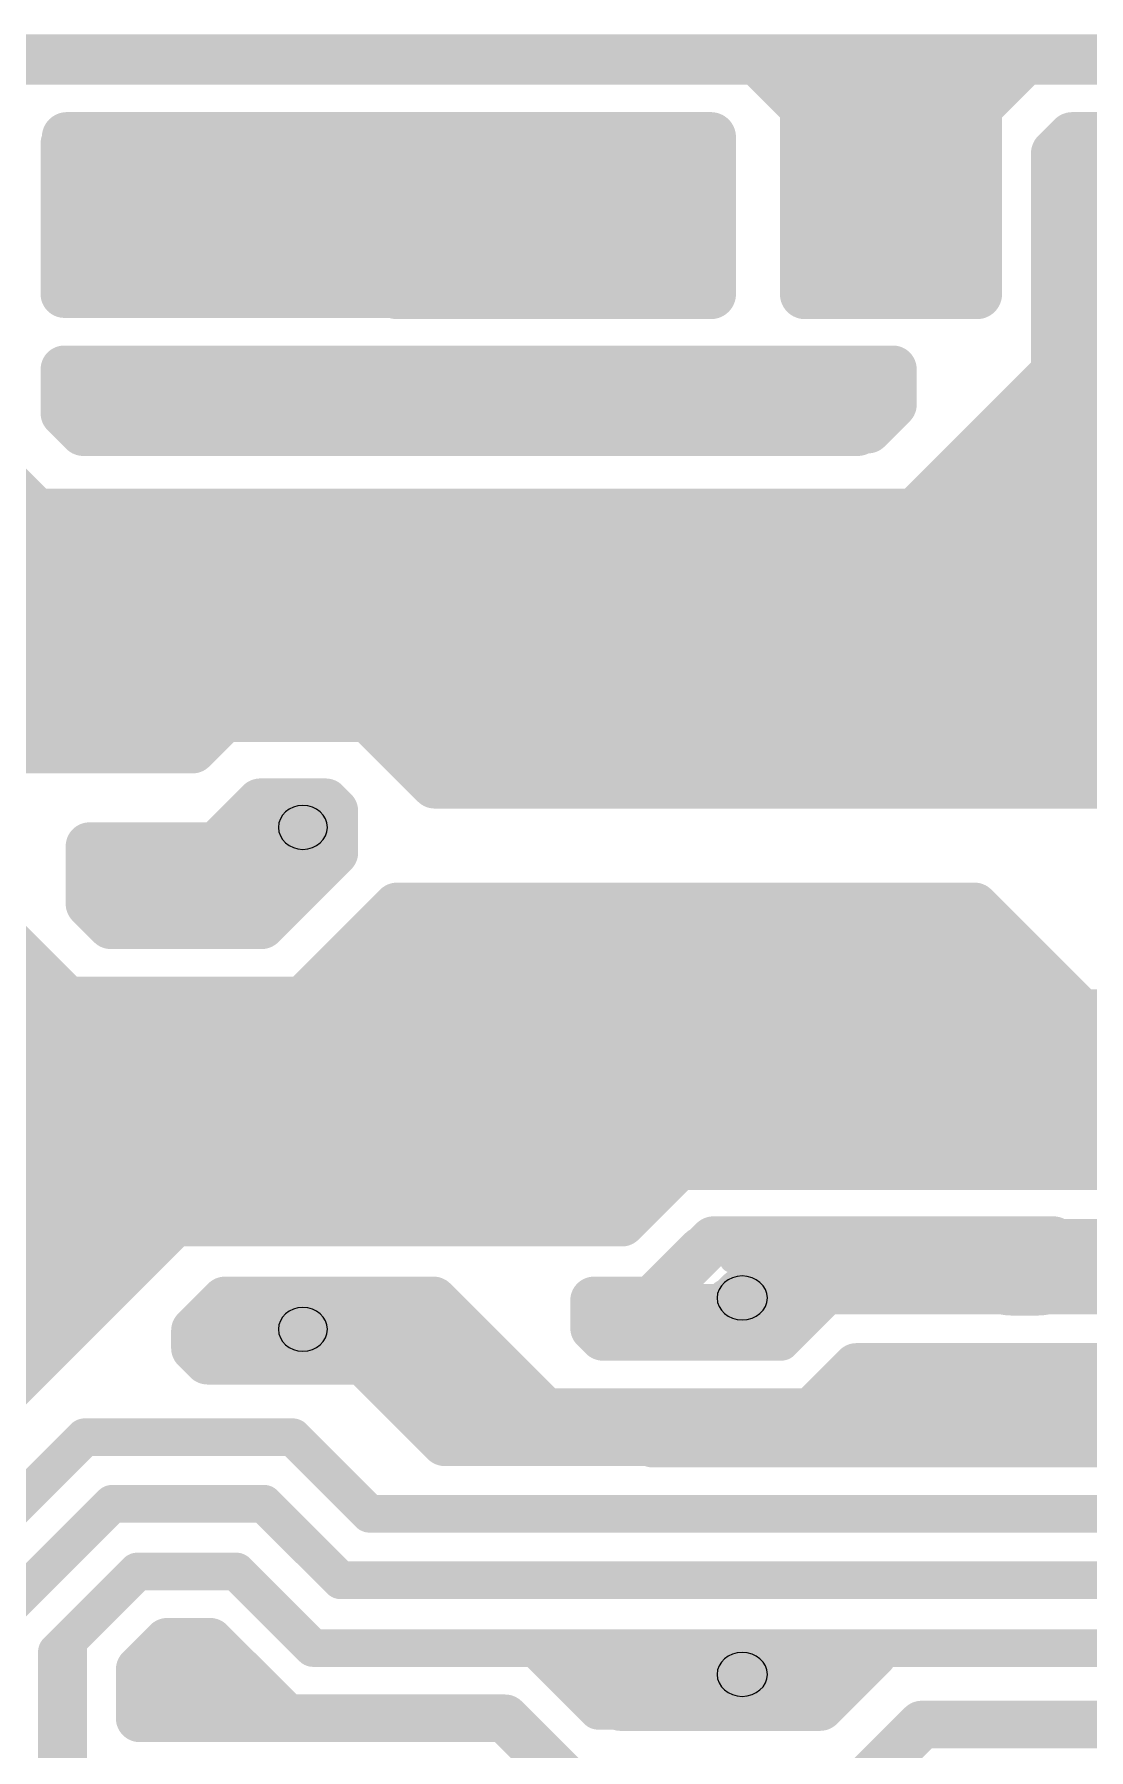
# Model space of a CAD drawing. Extents: x 13 to 23.9, y 0.2 to 11.6.
# Drawn here: x 16.111 to 16.951, y 10.165 to 11.532 of the extents above; entities that cross this region are included whole.
import ezdxf

# ---------------------------------------------------------------- set-up
doc = ezdxf.new("R2010")
doc.units = 0
doc.header["$MEASUREMENT"] = 0
doc.layers.add('BOTTOM', color=250, linetype='Continuous')
doc.layers.get('0').off()

# ---------------------------------------------------------------- blocks, each defined once
blk = doc.blocks.new('UNIT_DISC')
at = {"linetype": 'Continuous', "const_width": 0.5}
blk.add_lwpolyline([(0.25, 0, 1), (-0.25, 0, 1)], format="xyb", close=True, dxfattribs=at)
blk = doc.blocks.new('SHAPE_OV_1600_1300_0_0_0_0')
at = {"linetype": 'Continuous', "const_width": 0.13}
blk.add_lwpolyline([(-0.015, 0), (0.015, 0)], dxfattribs=at)
at = {"xscale": 0.13, "yscale": 0.13, "zscale": 0.13}
for p in [(-0.015, 0), (0.015, 0)]:
    blk.add_blockref('UNIT_DISC', p, dxfattribs=at)
blk = doc.blocks.new('P_OX160Y130D18A')
at = {"layer": 'BOTTOM'}
blk.add_blockref('SHAPE_OV_1600_1300_0_0_0_0', (0, 0), dxfattribs=at)
blk = doc.blocks.new('Q8')
for p in [(15.801, 11.399), (16, 11.4), (16.201, 11.399)]:
    blk.add_blockref('P_OX160Y130D18A', p)
blk = doc.blocks.new('SHAPE_EL_780_780_0_0_0_0')
at = {"xscale": 0.078, "yscale": 0.078, "zscale": 0.078}
blk.add_blockref('UNIT_DISC', (0, 0), dxfattribs=at)
blk = doc.blocks.new('P_EX78Y78D16A')
at = {"layer": 'BOTTOM'}
blk.add_blockref('SHAPE_EL_780_780_0_0_0_0', (0, 0), dxfattribs=at)
blk = doc.blocks.new('R26')
for p in [(15.73, 10.224), (16.23, 10.224)]:
    blk.add_blockref('P_EX78Y78D16A', p)
blk = doc.blocks.new('J14')
for p in [(15.8, 11.237), (16.2, 11.237)]:
    blk.add_blockref('P_EX78Y78D16A', p)
blk = doc.blocks.new('C16')
for p in [(16.062, 10.85), (16.187, 10.85)]:
    blk.add_blockref('P_EX78Y78D16A', p)
blk = doc.blocks.new('Q16')
for p in [(16.801, 11.399), (17, 11.4), (17.201, 11.399)]:
    blk.add_blockref('P_OX160Y130D18A', p)
blk = doc.blocks.new('SHAPE_EL_800_700_0_0_0_0')
at = {"xscale": 0.08, "yscale": 0.07, "zscale": 0.07}
blk.add_blockref('UNIT_DISC', (0, 0), dxfattribs=at)
blk = doc.blocks.new('P_EX80Y70D16A')
at = {"layer": 'BOTTOM'}
blk.add_blockref('SHAPE_EL_800_700_0_0_0_0', (0, 0), dxfattribs=at)
blk = doc.blocks.new('D6')
for p in [(16.675, 10.525), (16.675, 10.225)]:
    blk.add_blockref('P_EX80Y70D16A', p)
blk = doc.blocks.new('SHAPE_EL_780_700_0_0_0_0')
at = {"xscale": 0.078, "yscale": 0.07, "zscale": 0.07}
blk.add_blockref('UNIT_DISC', (0, 0), dxfattribs=at)
blk = doc.blocks.new('P_EX78Y70D16A')
at = {"layer": 'BOTTOM'}
blk.add_blockref('SHAPE_EL_780_700_0_0_0_0', (0, 0), dxfattribs=at)
blk = doc.blocks.new('R33')
for p in [(16.325, 10.9), (16.325, 10.5)]:
    blk.add_blockref('P_EX78Y70D16A', p)
blk = doc.blocks.new('SHAPE_OV_1000_780_0_0_0_0')
at = {"linetype": 'Continuous', "const_width": 0.078}
blk.add_lwpolyline([(-0.011, 0), (0.011, 0)], dxfattribs=at)
at = {"xscale": 0.078, "yscale": 0.078, "zscale": 0.078}
for p in [(-0.011, 0), (0.011, 0)]:
    blk.add_blockref('UNIT_DISC', p, dxfattribs=at)
blk = doc.blocks.new('P_OX100Y78D17A')
at = {"layer": 'BOTTOM'}
blk.add_blockref('SHAPE_OV_1000_780_0_0_0_0', (0, 0), dxfattribs=at)
blk = doc.blocks.new('Q15')
for p in [(16.9, 10.65), (16.9, 10.55), (16.9, 10.45)]:
    blk.add_blockref('P_OX100Y78D17A', p)
blk = doc.blocks.new('SHAPE_EL_1100_1100_0_0_0_0')
at = {"xscale": 0.11, "yscale": 0.11, "zscale": 0.11}
blk.add_blockref('UNIT_DISC', (0, 0), dxfattribs=at)
blk = doc.blocks.new('P_EX110Y110D17A')
at = {"layer": 'BOTTOM'}
blk.add_blockref('SHAPE_EL_1100_1100_0_0_0_0', (0, 0), dxfattribs=at)
blk = doc.blocks.new('R34')
for p in [(16.6, 11.4), (16.6, 10.7)]:
    blk.add_blockref('P_EX110Y110D17A', p)
blk = doc.blocks.new('R32')
for p in [(16.487, 10.737), (16.487, 10.037)]:
    blk.add_blockref('P_EX110Y110D17A', p)
blk = doc.blocks.new('R37')
for p in [(16.762, 11.237), (17.162, 11.237)]:
    blk.add_blockref('P_EX78Y78D16A', p)
blk = doc.blocks.new('POLY_S17_L2_26430')
at = {"layer": 'BOTTOM'}
for points in [[(15.237, 10.961), (15.439, 10.884), (15.227, 10.756)], [(15.358, 10.958), (15.439, 10.884), (15.237, 10.961)], [(15.227, 10.756), (15.439, 10.884), (15.304, 10.627)], [(15.304, 10.627), (15.439, 10.884), (15.413, 10.627)], [(15.413, 10.627), (15.439, 10.884), (15.509, 10.714)], [(16.054, 10.89), (16.089, 10.813), (15.439, 10.884)], [(15.509, 10.714), (15.439, 10.884), (15.701, 10.727)], [(15.701, 10.727), (15.439, 10.884), (15.878, 10.727)], [(15.439, 10.884), (16.089, 10.813), (15.878, 10.727)], [(16.089, 10.881), (16.089, 10.813), (16.054, 10.89)], [(15.878, 10.727), (16.089, 10.813), (15.919, 10.698)], [(16.256, 10.605), (15.919, 10.698), (16.089, 10.813)], [(16.147, 10.756), (16.256, 10.605), (16.089, 10.813)], [(16.249, 10.756), (16.256, 10.605), (16.147, 10.756)], [(15.923, 10.294), (15.919, 10.698), (16.256, 10.605)]]:
    blk.add_solid(points, dxfattribs=at)
blk = doc.blocks.new('POLY_S10_L2_26428')
at = {"layer": 'BOTTOM'}
for points in [[(15.975, 11.2), (16.275, 10.987), (15.925, 11.137)], [(16.087, 11.175), (16.275, 10.987), (15.975, 11.2)], [(16.4, 11.137), (16.275, 10.987), (16.112, 11.15)], [(15.925, 11.137), (16.275, 10.987), (15.762, 11.125)], [(16.4, 10.987), (16.275, 10.987), (16.4, 11.137)], [(15.762, 11.125), (16.275, 10.987), (15.975, 10.962)], [(16.225, 10.962), (15.975, 10.962), (16.275, 10.987)]]:
    blk.add_solid(points, dxfattribs=at)
blk = doc.blocks.new('POLY_S9_L2_26399')
at = {"layer": 'BOTTOM'}
for points in [[(16.425, 11.16), (17.015, 11.15), (16.375, 11.155)], [(16.375, 11.01), (16.375, 11.155), (16.415, 11.005)], [(16.415, 11.005), (16.375, 11.155), (16.465, 11.06)], [(16.465, 11.06), (16.375, 11.155), (16.59, 11.06)], [(17.015, 11.15), (16.59, 11.06), (16.375, 11.155)], [(17.02, 10.965), (16.59, 11.06), (17.015, 11.15)], [(16.71, 10.965), (16.59, 11.06), (17.02, 10.965)]]:
    blk.add_solid(points, dxfattribs=at)
blk = doc.blocks.new('POLY_S4_L2_26419')
at = {"layer": 'BOTTOM'}
blk.add_solid([(16.337, 11.037), (16.437, 10.925), (16.662, 11.05), (16.7, 10.937)], dxfattribs=at)
blk = doc.blocks.new('POLY_S13_L2_26425')
at = {"layer": 'BOTTOM'}
for points in [[(16.408, 10.829), (16.956, 10.752), (16.308, 10.759)], [(16.859, 10.839), (16.956, 10.752), (16.408, 10.829)], [(17.407, 10.807), (17.542, 10.739), (17.337, 10.752)], [(16.308, 10.759), (16.956, 10.752), (16.234, 10.759)], [(16.234, 10.759), (16.956, 10.752), (16.234, 10.589)], [(17.542, 10.739), (16.234, 10.589), (16.956, 10.752)], [(17.337, 10.752), (17.542, 10.739), (16.956, 10.752)], [(16.619, 10.621), (16.234, 10.589), (17.542, 10.739)], [(17.475, 10.653), (16.619, 10.621), (17.542, 10.739)], [(17.343, 10.63), (16.619, 10.621), (17.475, 10.653)], [(16.574, 10.589), (16.234, 10.589), (16.619, 10.621)]]:
    blk.add_solid(points, dxfattribs=at)
blk = doc.blocks.new('POLY_S4_L2_26370')
at = {"layer": 'BOTTOM'}
blk.add_solid([(17.475, 10.935), (17.48, 11.011), (16.741, 10.934), (16.675, 11.017)], dxfattribs=at)
blk = doc.blocks.new('POLY_S6_L2_26401')
at = {"layer": 'BOTTOM'}
for points in [[(16.315, 11.26), (16.13, 11.225), (16.315, 11.27)], [(16.315, 11.27), (16.13, 11.225), (16.135, 11.27)], [(16.295, 11.215), (16.13, 11.225), (16.315, 11.26)], [(16.155, 11.205), (16.13, 11.225), (16.295, 11.215)]]:
    blk.add_solid(points, dxfattribs=at)
blk = doc.blocks.new('POLY_S4_L2_26402')
at = {"layer": 'BOTTOM'}
blk.add_solid([(16.135, 11.32), (16.495, 11.325), (16.135, 11.445), (16.505, 11.45)], dxfattribs=at)
blk = doc.blocks.new('POLY_S5_L2_26435')
at = {"layer": 'BOTTOM'}
for points in [[(17.075, 11.45), (17.075, 11.162), (16.925, 11.45)], [(16.925, 11.45), (17.075, 11.162), (16.925, 11.275)], [(16.925, 11.275), (17.075, 11.162), (16.787, 11.087)]]:
    blk.add_solid(points, dxfattribs=at)
blk = doc.blocks.new('POLY_S5_L2_26436')
at = {"layer": 'BOTTOM'}
for points in [[(16.862, 11.512), (16.862, 11.325), (16.7, 11.512)], [(16.7, 11.512), (16.862, 11.325), (16.725, 11.462)], [(16.725, 11.462), (16.862, 11.325), (16.737, 11.325)]]:
    blk.add_solid(points, dxfattribs=at)
blk = doc.blocks.new('POLY_S5_L2_26437')
at = {"layer": 'BOTTOM'}
for points in [[(16.525, 11.45), (16.637, 11.325), (16.512, 11.412)], [(16.637, 11.45), (16.637, 11.325), (16.525, 11.45)], [(16.512, 11.412), (16.637, 11.325), (16.512, 11.325)]]:
    blk.add_solid(points, dxfattribs=at)

msp = doc.modelspace()

# ---------------------------------------------------------------- linework, layer by layer
at = {"layer": 'BOTTOM', "linetype": 'Continuous'}
for points, const_width in [([(15.875, 11.512), (16.85, 11.512)], 0.04), ([(16.387, 11.512), (16.7, 11.512)], 0.04), ([(16.687, 11.512), (16.725, 11.474)], 0.04), ([(16.7, 11.512), (16.737, 11.475)], 0.04), ([(16.762, 11.512), (17.825, 11.512)], 0.04), ([(16.85, 11.505), (16.865, 11.49)], 0.038), ([(16.862, 11.474), (16.9, 11.512)], 0.04), ([(16.9, 11.512), (16.962, 11.512)], 0.04), ([(16.725, 11.375), (16.725, 11.474)], 0.04), ([(16.862, 11.325), (16.862, 11.474)], 0.04), ([(16.137, 11.45), (16.412, 11.45)], 0.04), ([(16.137, 11.45), (16.65, 11.45)], 0.04), ([(16.65, 11.325), (16.65, 11.45)], 0.04), ([(16.925, 11.437), (16.938, 11.45)], 0.04), ([(16.938, 11.45), (17.025, 11.45)], 0.04), ([(16.135, 11.4), (16.135, 11.445)], 0.038), ([(16.135, 11.445), (16.465, 11.445)], 0.038), ([(16.435, 11.445), (16.495, 11.445)], 0.038), ([(16.465, 11.445), (16.495, 11.415)], 0.038), ([(16.465, 11.445), (16.5, 11.445)], 0.038), ([(16.5, 11.445), (16.505, 11.44)], 0.038), ([(16.505, 11.335), (16.505, 11.44)], 0.038), ([(16.925, 11.262), (16.925, 11.437)], 0.04), ([(16.135, 11.325), (16.135, 11.415)], 0.038), ([(16.495, 11.325), (16.495, 11.415)], 0.038), ([(16.725, 11.35), (16.725, 11.412)], 0.04), ([(16.725, 11.325), (16.725, 11.4)], 0.04), ([(16.725, 11.35), (16.75, 11.325)], 0.04), ([(16.495, 11.325), (16.505, 11.335)], 0.038), ([(16.805, 11.325), (16.815, 11.335)], 0.038), ([(16.135, 11.325), (16.14, 11.325)], 0.038), ([(16.14, 11.325), (16.495, 11.325)], 0.038), ([(16.4, 11.325), (16.65, 11.325)], 0.04), ([(16.725, 11.325), (16.825, 11.325)], 0.04), ([(16.74, 11.325), (16.82, 11.325)], 0.038), ([(16.75, 11.325), (16.862, 11.325)], 0.04), ([(16.755, 11.325), (16.825, 11.325)], 0.038), ([(16.135, 11.265), (16.795, 11.265)], 0.038), ([(16.135, 11.23), (16.135, 11.265)], 0.038), ([(16.701, 11.261), (16.723, 11.239)], 0.038), ([(16.795, 11.237), (16.795, 11.265)], 0.038), ([(16.8, 11.137), (16.925, 11.262)], 0.04), ([(16.135, 11.23), (16.135, 11.25)], 0.038), ([(16.285, 11.215), (16.325, 11.255)], 0.038), ([(16.3, 11.25), (16.75, 11.25)], 0.038), ([(16.686, 11.255), (16.724, 11.217)], 0.038), ([(16.723, 11.239), (16.749, 11.239)], 0.038), ([(16.775, 11.217), (16.795, 11.237)], 0.038), ([(16.135, 11.23), (16.15, 11.215)], 0.038), ([(16.15, 11.215), (16.285, 11.215)], 0.038), ([(16.261, 11.216), (16.767, 11.216)], 0.04), ([(16.724, 11.217), (16.774, 11.217)], 0.038), ([(16.749, 11.217), (16.775, 11.217)], 0.038), ([(16.062, 11.2), (16.15, 11.112)], 0.04), ([(16, 11.15), (17.075, 11.15)], 0.04), ([(16.456, 11.054), (16.484, 11.082)], 0.038), ([(16.484, 11.082), (16.586, 11.082)], 0.038), ([(16.586, 11.082), (16.666, 11.002)], 0.038), ([(16.43, 11.08), (16.585, 11.08)], 0.038), ([(16.585, 11.08), (16.73, 10.935)], 0.038), ([(15.8, 11.062), (16.1, 11.062)], 0.038), ([(16.213, 10.965), (16.302, 11.054)], 0.038), ([(16.302, 11.054), (16.456, 11.054)], 0.038), ([(16.42, 11.01), (16.47, 11.06)], 0.038), ([(16.47, 11.06), (16.575, 11.06)], 0.038), ([(16.575, 11.06), (16.7, 10.935)], 0.038), ([(16.224, 10.962), (16.312, 11.05)], 0.038), ([(16.23, 10.965), (16.275, 11.01)], 0.038), ([(16.275, 11.01), (16.42, 11.01)], 0.038), ([(16.363, 11.001), (16.43, 10.934)], 0.038), ([(16.666, 11.002), (17.654, 11.002)], 0.038), ([(16.237, 10.962), (16.262, 10.987)], 0.038), ([(16.262, 10.987), (16.388, 10.987)], 0.038), ([(15.737, 10.962), (16.224, 10.962)], 0.038), ([(15.836, 10.965), (16.213, 10.965)], 0.038), ([(16, 10.962), (16.237, 10.962)], 0.038), ([(16.16, 10.965), (16.23, 10.965)], 0.038), ([(16.43, 10.934), (17.095, 10.934)], 0.038), ([(16.7, 10.935), (16.8, 10.935)], 0.038), ([(16.73, 10.935), (16.89, 10.935)], 0.038), ([(16.733, 10.935), (17.388, 10.935)], 0.038), ([(16.256, 10.885), (16.291, 10.92)], 0.038), ([(16.291, 10.92), (16.331, 10.92)], 0.038), ([(16.295, 10.92), (16.343, 10.92)], 0.038), ([(16.343, 10.92), (16.35, 10.913)], 0.038), ([(16.35, 10.88), (16.35, 10.913)], 0.038), ([(16.262, 10.863), (16.301, 10.902)], 0.038), ([(16.275, 10.85), (16.325, 10.9)], 0.038), ([(16.301, 10.902), (16.321, 10.902)], 0.038), ([(16.155, 10.885), (16.256, 10.885)], 0.038), ([(16.155, 10.839), (16.155, 10.885)], 0.038), ([(16.287, 10.851), (16.312, 10.876)], 0.04), ([(16.292, 10.822), (16.35, 10.88)], 0.038), ([(16.187, 10.85), (16.275, 10.85)], 0.038), ([(16.225, 10.851), (16.287, 10.851)], 0.04), ([(16.155, 10.839), (16.172, 10.822)], 0.038), ([(16.325, 10.762), (16.4, 10.837)], 0.038), ([(16.4, 10.837), (16.85, 10.837)], 0.038), ([(16.83, 10.837), (16.86, 10.837)], 0.038), ([(16.85, 10.837), (16.912, 10.775)], 0.038), ([(16.86, 10.837), (16.945, 10.752)], 0.038), ([(16.172, 10.822), (16.292, 10.822)], 0.038), ([(16.087, 10.812), (16.137, 10.762)], 0.038), ([(16.137, 10.762), (16.312, 10.762)], 0.038), ([(16.275, 10.762), (16.325, 10.762)], 0.038), ([(16.945, 10.752), (17.349, 10.752)], 0.038), ([(16.352, 10.65), (16.425, 10.65)], 0.038), ([(16.703, 10.65), (16.883, 10.65)], 0.038), ([(16.883, 10.65), (16.903, 10.63)], 0.038), ([(16.883, 10.65), (16.903, 10.63)], 0.038), ([(16.579, 10.585), (16.624, 10.63)], 0.038), ([(16.624, 10.63), (16.625, 10.63)], 0.038), ([(16.625, 10.63), (16.921, 10.63)], 0.038), ([(16.903, 10.63), (16.964, 10.63)], 0.038), ([(16.903, 10.63), (17.187, 10.63)], 0.038), ([(15.937, 10.301), (16.237, 10.601)], 0.04), ([(16.232, 10.585), (16.579, 10.585)], 0.038), ([(16.592, 10.511), (16.652, 10.571)], 0.038), ([(16.603, 10.523), (16.643, 10.563)], 0.038), ([(16.652, 10.571), (16.923, 10.571)], 0.038), ([(16.88, 10.573), (17.061, 10.573)], 0.03), ([(16.667, 10.555), (17.016, 10.555)], 0.02), ([(16.687, 10.525), (16.712, 10.55)], 0.03), ([(16.692, 10.52), (16.708, 10.536)], 0.038), ([(16.708, 10.536), (16.75, 10.536)], 0.038), ([(16.712, 10.55), (17.012, 10.55)], 0.03), ([(16.239, 10.499), (16.263, 10.523)], 0.038), ([(16.263, 10.523), (16.36, 10.523)], 0.038), ([(16.315, 10.523), (16.429, 10.523)], 0.038), ([(16.429, 10.523), (16.518, 10.434)], 0.038), ([(16.557, 10.523), (16.603, 10.523)], 0.038), ([(16.557, 10.501), (16.557, 10.523)], 0.038), ([(16.661, 10.517), (16.674, 10.53)], 0.038), ([(16.662, 10.525), (16.687, 10.525)], 0.03), ([(16.706, 10.49), (16.743, 10.527)], 0.03), ([(16.743, 10.527), (17.058, 10.527)], 0.03), ([(16.61, 10.517), (16.661, 10.517)], 0.038), ([(16.239, 10.485), (16.239, 10.499)], 0.038), ([(16.325, 10.5), (16.412, 10.5)], 0.038), ([(16.412, 10.5), (16.487, 10.425)], 0.038), ([(16.557, 10.501), (16.564, 10.494)], 0.038), ([(16.564, 10.494), (16.682, 10.494)], 0.038), ([(16.239, 10.485), (16.249, 10.475)], 0.038), ([(16.278, 10.491), (16.28, 10.491)], 0.038), ([(16.28, 10.491), (16.283, 10.491)], 0.038), ([(16.283, 10.491), (16.387, 10.491)], 0.038), ([(16.387, 10.491), (16.464, 10.414)], 0.038), ([(16.669, 10.49), (16.706, 10.49)], 0.03), ([(16.249, 10.475), (16.373, 10.475)], 0.038), ([(16.373, 10.475), (16.438, 10.41)], 0.038), ([(16.729, 10.433), (16.766, 10.47)], 0.038), ([(16.766, 10.47), (17.081, 10.47)], 0.038), ([(16.92, 10.47), (17.105, 10.47)], 0.038), ([(16.762, 10.437), (16.812, 10.437)], 0.048), ([(16.787, 10.437), (16.8, 10.45)], 0.03), ([(16.8, 10.45), (16.887, 10.45)], 0.03), ([(16.805, 10.449), (17.013, 10.449)], 0.02), ([(16.862, 10.425), (16.887, 10.45)], 0.038), ([(16.887, 10.45), (17.05, 10.45)], 0.038), ([(16.487, 10.425), (16.862, 10.425)], 0.038), ([(16.518, 10.434), (16.727, 10.434)], 0.038), ([(16.6, 10.431), (16.787, 10.431)], 0.03), ([(16.641, 10.433), (16.729, 10.433)], 0.038), ([(16.647, 10.433), (16.673, 10.433)], 0.038), ([(16.818, 10.425), (17.011, 10.425)], 0.038), ([(16.464, 10.414), (16.467, 10.414)], 0.038), ([(16.467, 10.414), (16.573, 10.414)], 0.038), ([(16.651, 10.42), (17.048, 10.42)], 0.038), ([(16.002, 10.265), (16.151, 10.414)], 0.03), ([(16.014, 10.277), (16.151, 10.414)], 0.03), ([(16.151, 10.414), (16.317, 10.414)], 0.03), ([(16.317, 10.414), (16.378, 10.353)], 0.03), ([(16.438, 10.41), (16.64, 10.41)], 0.038), ([(16.603, 10.405), (17.164, 10.405)], 0.03), ([(16.068, 10.256), (16.173, 10.361)], 0.03), ([(16.173, 10.361), (16.242, 10.361)], 0.03), ([(16.232, 10.361), (16.294, 10.361)], 0.03), ([(16.294, 10.361), (16.355, 10.3)], 0.03), ([(16.378, 10.353), (16.437, 10.353)], 0.03), ([(16.424, 10.353), (16.546, 10.353)], 0.03), ([(16.512, 10.353), (16.705, 10.353)], 0.03), ([(16.678, 10.353), (16.78, 10.353)], 0.03), ([(16.773, 10.353), (17.185, 10.353)], 0.03), ([(16.129, 10.243), (16.193, 10.307)], 0.03), ([(16.193, 10.307), (16.25, 10.307)], 0.03), ([(16.229, 10.307), (16.272, 10.307)], 0.03), ([(16.272, 10.307), (16.333, 10.246)], 0.03), ([(16.355, 10.3), (16.635, 10.3)], 0.03), ([(16.597, 10.3), (16.749, 10.3)], 0.03), ([(16.655, 10.3), (17.218, 10.3)], 0.03), ([(16.749, 10.3), (16.757, 10.3)], 0.03), ([(16.195, 10.229), (16.217, 10.251)], 0.038), ([(16.217, 10.251), (16.251, 10.251)], 0.038), ([(16.251, 10.251), (16.311, 10.191)], 0.038), ([(16.129, 10.029), (16.129, 10.243)], 0.03), ([(16.138, 10.212), (16.138, 10.25)], 0.03), ([(16.138, 10.078), (16.138, 10.25)], 0.03), ([(16.333, 10.246), (16.522, 10.246)], 0.03), ([(16.495, 10.246), (16.727, 10.246)], 0.03), ([(16.51, 10.246), (16.56, 10.196)], 0.03), ([(16.522, 10.246), (16.572, 10.196)], 0.03), ([(16.716, 10.246), (17.252, 10.246)], 0.03), ([(16.737, 10.199), (16.779, 10.241)], 0.038), ([(16.195, 10.211), (16.195, 10.229)], 0.038), ([(16.195, 10.19), (16.195, 10.223)], 0.038), ([(16.222, 10.224), (16.278, 10.224)], 0.038), ([(16.23, 10.225), (16.277, 10.225)], 0.038), ([(16.277, 10.225), (16.312, 10.19)], 0.038), ([(16.567, 10.226), (16.731, 10.226)], 0.03), ([(16.578, 10.199), (16.655, 10.199)], 0.038), ([(16.598, 10.199), (16.737, 10.199)], 0.038), ([(16.634, 10.199), (16.635, 10.199)], 0.038), ([(16.635, 10.199), (16.635, 10.206)], 0.038), ([(16.195, 10.19), (16.332, 10.19)], 0.038), ([(16.312, 10.19), (16.486, 10.19)], 0.038), ([(16.486, 10.19), (16.63, 10.046)], 0.038), ([(16.56, 10.196), (16.682, 10.196)], 0.03), ([(16.639, 10.006), (16.818, 10.185)], 0.038), ([(16.818, 10.185), (17.029, 10.185)], 0.038)]:
    msp.add_lwpolyline(points, dxfattribs=dict(at, const_width=const_width))

# ---------------------------------------------------------------- block references
for name in ['POLY_S5_L2_26436', 'Q8', 'Q16', 'POLY_S4_L2_26402', 'POLY_S5_L2_26437', 'R34', 'POLY_S5_L2_26435', 'J14', 'POLY_S6_L2_26401', 'R37', 'POLY_S10_L2_26428', 'POLY_S9_L2_26399', 'POLY_S4_L2_26419', 'POLY_S4_L2_26370', 'POLY_S17_L2_26430', 'R33', 'C16', 'POLY_S13_L2_26425', 'R32', 'Q15', 'D6', 'R26']:
    msp.add_blockref(name, (0, 0))
at = {"layer": 'BOTTOM'}
for p, xscale, yscale, zscale in [((16.387, 11.512), 0.04, 0.04, 0.04), ((16.687, 11.512), 0.04, 0.04, 0.04), ((16.7, 11.512), 0.04, 0.04, 0.04), ((16.7, 11.512), 0.04, 0.04, 0.04), ((16.762, 11.512), 0.04, 0.04, 0.04), ((16.85, 11.512), 0.04, 0.04, 0.04), ((16.85, 11.505), 0.038, 0.038, 0.038), ((16.9, 11.512), 0.04, 0.04, 0.04), ((16.9, 11.512), 0.04, 0.04, 0.04), ((16.962, 11.512), 0.04, 0.04, 0.04), ((16.865, 11.49), 0.038, 0.038, 0.038), ((16.725, 11.474), 0.04, 0.04, 0.04), ((16.725, 11.474), 0.04, 0.04, 0.04), ((16.737, 11.475), 0.04, 0.04, 0.04), ((16.862, 11.474), 0.04, 0.04, 0.04), ((16.862, 11.474), 0.04, 0.04, 0.04), ((16.137, 11.45), 0.04, 0.04, 0.04), ((16.137, 11.45), 0.04, 0.04, 0.04), ((16.412, 11.45), 0.04, 0.04, 0.04), ((16.65, 11.45), 0.04, 0.04, 0.04), ((16.65, 11.45), 0.04, 0.04, 0.04), ((16.938, 11.45), 0.04, 0.04, 0.04), ((16.938, 11.45), 0.04, 0.04, 0.04), ((16.135, 11.445), 0.038, 0.038, 0.038), ((16.135, 11.445), 0.038, 0.038, 0.038), ((16.435, 11.445), 0.038, 0.038, 0.038), ((16.465, 11.445), 0.038, 0.038, 0.038), ((16.465, 11.445), 0.038, 0.038, 0.038), ((16.465, 11.445), 0.038, 0.038, 0.038), ((16.495, 11.445), 0.038, 0.038, 0.038), ((16.5, 11.445), 0.038, 0.038, 0.038), ((16.5, 11.445), 0.038, 0.038, 0.038), ((16.505, 11.44), 0.038, 0.038, 0.038), ((16.505, 11.44), 0.038, 0.038, 0.038), ((16.925, 11.437), 0.04, 0.04, 0.04), ((16.925, 11.437), 0.04, 0.04, 0.04), ((16.135, 11.415), 0.038, 0.038, 0.038), ((16.495, 11.415), 0.038, 0.038, 0.038), ((16.495, 11.415), 0.038, 0.038, 0.038), ((16.725, 11.412), 0.04, 0.04, 0.04), ((16.135, 11.4), 0.038, 0.038, 0.038), ((16.725, 11.4), 0.04, 0.04, 0.04), ((16.725, 11.375), 0.04, 0.04, 0.04), ((16.725, 11.35), 0.04, 0.04, 0.04), ((16.725, 11.35), 0.04, 0.04, 0.04), ((16.505, 11.335), 0.038, 0.038, 0.038), ((16.505, 11.335), 0.038, 0.038, 0.038), ((16.815, 11.335), 0.038, 0.038, 0.038), ((16.135, 11.325), 0.038, 0.038, 0.038), ((16.135, 11.325), 0.038, 0.038, 0.038), ((16.14, 11.325), 0.038, 0.038, 0.038), ((16.14, 11.325), 0.038, 0.038, 0.038), ((16.4, 11.325), 0.04, 0.04, 0.04), ((16.495, 11.325), 0.038, 0.038, 0.038), ((16.495, 11.325), 0.038, 0.038, 0.038), ((16.495, 11.325), 0.038, 0.038, 0.038), ((16.65, 11.325), 0.04, 0.04, 0.04), ((16.65, 11.325), 0.04, 0.04, 0.04), ((16.725, 11.325), 0.04, 0.04, 0.04), ((16.725, 11.325), 0.04, 0.04, 0.04), ((16.74, 11.325), 0.038, 0.038, 0.038), ((16.75, 11.325), 0.04, 0.04, 0.04), ((16.75, 11.325), 0.04, 0.04, 0.04), ((16.755, 11.325), 0.038, 0.038, 0.038), ((16.805, 11.325), 0.038, 0.038, 0.038), ((16.82, 11.325), 0.038, 0.038, 0.038), ((16.825, 11.325), 0.04, 0.04, 0.04), ((16.825, 11.325), 0.038, 0.038, 0.038), ((16.862, 11.325), 0.04, 0.04, 0.04), ((16.862, 11.325), 0.04, 0.04, 0.04), ((16.135, 11.265), 0.038, 0.038, 0.038), ((16.135, 11.265), 0.038, 0.038, 0.038), ((16.701, 11.261), 0.038, 0.038, 0.038), ((16.795, 11.265), 0.038, 0.038, 0.038), ((16.795, 11.265), 0.038, 0.038, 0.038), ((16.925, 11.262), 0.04, 0.04, 0.04), ((16.925, 11.262), 0.04, 0.04, 0.04), ((16.135, 11.25), 0.038, 0.038, 0.038), ((16.3, 11.25), 0.038, 0.038, 0.038), ((16.325, 11.255), 0.038, 0.038, 0.038), ((16.686, 11.255), 0.038, 0.038, 0.038), ((16.75, 11.25), 0.038, 0.038, 0.038), ((16.723, 11.239), 0.038, 0.038, 0.038), ((16.723, 11.239), 0.038, 0.038, 0.038), ((16.749, 11.239), 0.038, 0.038, 0.038), ((16.795, 11.237), 0.038, 0.038, 0.038), ((16.795, 11.237), 0.038, 0.038, 0.038), ((16.135, 11.23), 0.038, 0.038, 0.038), ((16.135, 11.23), 0.038, 0.038, 0.038), ((16.135, 11.23), 0.038, 0.038, 0.038), ((16.15, 11.215), 0.038, 0.038, 0.038), ((16.15, 11.215), 0.038, 0.038, 0.038), ((16.261, 11.216), 0.04, 0.04, 0.04), ((16.285, 11.215), 0.038, 0.038, 0.038), ((16.285, 11.215), 0.038, 0.038, 0.038), ((16.724, 11.217), 0.038, 0.038, 0.038), ((16.724, 11.217), 0.038, 0.038, 0.038), ((16.749, 11.217), 0.038, 0.038, 0.038), ((16.767, 11.216), 0.04, 0.04, 0.04), ((16.774, 11.217), 0.038, 0.038, 0.038), ((16.775, 11.217), 0.038, 0.038, 0.038), ((16.775, 11.217), 0.038, 0.038, 0.038), ((16.8, 11.137), 0.04, 0.04, 0.04), ((16.15, 11.112), 0.04, 0.04, 0.04), ((16.484, 11.082), 0.038, 0.038, 0.038), ((16.484, 11.082), 0.038, 0.038, 0.038), ((16.586, 11.082), 0.038, 0.038, 0.038), ((16.586, 11.082), 0.038, 0.038, 0.038), ((16.43, 11.08), 0.038, 0.038, 0.038), ((16.585, 11.08), 0.038, 0.038, 0.038), ((16.585, 11.08), 0.038, 0.038, 0.038), ((16.1, 11.062), 0.038, 0.038, 0.038), ((16.302, 11.054), 0.038, 0.038, 0.038), ((16.302, 11.054), 0.038, 0.038, 0.038), ((16.456, 11.054), 0.038, 0.038, 0.038), ((16.456, 11.054), 0.038, 0.038, 0.038), ((16.47, 11.06), 0.038, 0.038, 0.038), ((16.47, 11.06), 0.038, 0.038, 0.038), ((16.575, 11.06), 0.038, 0.038, 0.038), ((16.575, 11.06), 0.038, 0.038, 0.038), ((16.312, 11.05), 0.038, 0.038, 0.038), ((16.275, 11.01), 0.038, 0.038, 0.038), ((16.275, 11.01), 0.038, 0.038, 0.038), ((16.363, 11.001), 0.038, 0.038, 0.038), ((16.42, 11.01), 0.038, 0.038, 0.038), ((16.42, 11.01), 0.038, 0.038, 0.038), ((16.666, 11.002), 0.038, 0.038, 0.038), ((16.666, 11.002), 0.038, 0.038, 0.038), ((16.262, 10.987), 0.038, 0.038, 0.038), ((16.262, 10.987), 0.038, 0.038, 0.038), ((16.388, 10.987), 0.038, 0.038, 0.038), ((16.16, 10.965), 0.038, 0.038, 0.038), ((16.213, 10.965), 0.038, 0.038, 0.038), ((16.213, 10.965), 0.038, 0.038, 0.038), ((16.224, 10.962), 0.038, 0.038, 0.038), ((16.224, 10.962), 0.038, 0.038, 0.038), ((16.23, 10.965), 0.038, 0.038, 0.038), ((16.23, 10.965), 0.038, 0.038, 0.038), ((16.237, 10.962), 0.038, 0.038, 0.038), ((16.237, 10.962), 0.038, 0.038, 0.038), ((16.43, 10.934), 0.038, 0.038, 0.038), ((16.43, 10.934), 0.038, 0.038, 0.038), ((16.7, 10.935), 0.038, 0.038, 0.038), ((16.7, 10.935), 0.038, 0.038, 0.038), ((16.73, 10.935), 0.038, 0.038, 0.038), ((16.73, 10.935), 0.038, 0.038, 0.038), ((16.733, 10.935), 0.038, 0.038, 0.038), ((16.8, 10.935), 0.038, 0.038, 0.038), ((16.89, 10.935), 0.038, 0.038, 0.038), ((16.291, 10.92), 0.038, 0.038, 0.038), ((16.291, 10.92), 0.038, 0.038, 0.038), ((16.295, 10.92), 0.038, 0.038, 0.038), ((16.331, 10.92), 0.038, 0.038, 0.038), ((16.343, 10.92), 0.038, 0.038, 0.038), ((16.343, 10.92), 0.038, 0.038, 0.038), ((16.35, 10.913), 0.038, 0.038, 0.038), ((16.35, 10.913), 0.038, 0.038, 0.038), ((16.301, 10.902), 0.038, 0.038, 0.038), ((16.301, 10.902), 0.038, 0.038, 0.038), ((16.321, 10.902), 0.038, 0.038, 0.038), ((16.325, 10.9), 0.038, 0.038, 0.038), ((16.155, 10.885), 0.038, 0.038, 0.038), ((16.155, 10.885), 0.038, 0.038, 0.038), ((16.256, 10.885), 0.038, 0.038, 0.038), ((16.256, 10.885), 0.038, 0.038, 0.038), ((16.312, 10.876), 0.04, 0.04, 0.04), ((16.35, 10.88), 0.038, 0.038, 0.038), ((16.35, 10.88), 0.038, 0.038, 0.038), ((16.262, 10.863), 0.038, 0.038, 0.038), ((16.187, 10.85), 0.038, 0.038, 0.038), ((16.225, 10.851), 0.04, 0.04, 0.04), ((16.275, 10.85), 0.038, 0.038, 0.038), ((16.275, 10.85), 0.038, 0.038, 0.038), ((16.287, 10.851), 0.04, 0.04, 0.04), ((16.287, 10.851), 0.04, 0.04, 0.04), ((16.155, 10.839), 0.038, 0.038, 0.038), ((16.155, 10.839), 0.038, 0.038, 0.038), ((16.4, 10.837), 0.038, 0.038, 0.038), ((16.4, 10.837), 0.038, 0.038, 0.038), ((16.83, 10.837), 0.038, 0.038, 0.038), ((16.85, 10.837), 0.038, 0.038, 0.038), ((16.85, 10.837), 0.038, 0.038, 0.038), ((16.86, 10.837), 0.038, 0.038, 0.038), ((16.86, 10.837), 0.038, 0.038, 0.038), ((16.172, 10.822), 0.038, 0.038, 0.038), ((16.172, 10.822), 0.038, 0.038, 0.038), ((16.292, 10.822), 0.038, 0.038, 0.038), ((16.292, 10.822), 0.038, 0.038, 0.038), ((16.912, 10.775), 0.038, 0.038, 0.038), ((16.137, 10.762), 0.038, 0.038, 0.038), ((16.137, 10.762), 0.038, 0.038, 0.038), ((16.275, 10.762), 0.038, 0.038, 0.038), ((16.312, 10.762), 0.038, 0.038, 0.038), ((16.325, 10.762), 0.038, 0.038, 0.038), ((16.325, 10.762), 0.038, 0.038, 0.038), ((16.945, 10.752), 0.038, 0.038, 0.038), ((16.945, 10.752), 0.038, 0.038, 0.038), ((16.352, 10.65), 0.038, 0.038, 0.038), ((16.425, 10.65), 0.038, 0.038, 0.038), ((16.703, 10.65), 0.038, 0.038, 0.038), ((16.883, 10.65), 0.038, 0.038, 0.038), ((16.883, 10.65), 0.038, 0.038, 0.038), ((16.883, 10.65), 0.038, 0.038, 0.038), ((16.624, 10.63), 0.038, 0.038, 0.038), ((16.624, 10.63), 0.038, 0.038, 0.038), ((16.625, 10.63), 0.038, 0.038, 0.038), ((16.625, 10.63), 0.038, 0.038, 0.038), ((16.903, 10.63), 0.038, 0.038, 0.038), ((16.903, 10.63), 0.038, 0.038, 0.038), ((16.903, 10.63), 0.038, 0.038, 0.038), ((16.903, 10.63), 0.038, 0.038, 0.038), ((16.921, 10.63), 0.038, 0.038, 0.038), ((16.964, 10.63), 0.038, 0.038, 0.038), ((16.237, 10.601), 0.04, 0.04, 0.04), ((16.232, 10.585), 0.038, 0.038, 0.038), ((16.579, 10.585), 0.038, 0.038, 0.038), ((16.579, 10.585), 0.038, 0.038, 0.038), ((16.643, 10.563), 0.038, 0.038, 0.038), ((16.652, 10.571), 0.038, 0.038, 0.038), ((16.652, 10.571), 0.038, 0.038, 0.038), ((16.88, 10.573), 0.03, 0.03, 0.03), ((16.923, 10.571), 0.038, 0.038, 0.038), ((16.667, 10.555), 0.02, 0.02, 0.02), ((16.708, 10.536), 0.038, 0.038, 0.038), ((16.708, 10.536), 0.038, 0.038, 0.038), ((16.712, 10.55), 0.03, 0.03, 0.03), ((16.712, 10.55), 0.03, 0.03, 0.03), ((16.75, 10.536), 0.038, 0.038, 0.038), ((16.263, 10.523), 0.038, 0.038, 0.038), ((16.263, 10.523), 0.038, 0.038, 0.038), ((16.315, 10.523), 0.038, 0.038, 0.038), ((16.36, 10.523), 0.038, 0.038, 0.038), ((16.429, 10.523), 0.038, 0.038, 0.038), ((16.429, 10.523), 0.038, 0.038, 0.038), ((16.557, 10.523), 0.038, 0.038, 0.038), ((16.557, 10.523), 0.038, 0.038, 0.038), ((16.603, 10.523), 0.038, 0.038, 0.038), ((16.603, 10.523), 0.038, 0.038, 0.038), ((16.662, 10.525), 0.03, 0.03, 0.03), ((16.674, 10.53), 0.038, 0.038, 0.038), ((16.687, 10.525), 0.03, 0.03, 0.03), ((16.687, 10.525), 0.03, 0.03, 0.03), ((16.743, 10.527), 0.03, 0.03, 0.03), ((16.743, 10.527), 0.03, 0.03, 0.03), ((16.592, 10.511), 0.038, 0.038, 0.038), ((16.61, 10.517), 0.038, 0.038, 0.038), ((16.661, 10.517), 0.038, 0.038, 0.038), ((16.661, 10.517), 0.038, 0.038, 0.038), ((16.692, 10.52), 0.038, 0.038, 0.038), ((16.239, 10.499), 0.038, 0.038, 0.038), ((16.239, 10.499), 0.038, 0.038, 0.038), ((16.325, 10.5), 0.038, 0.038, 0.038), ((16.412, 10.5), 0.038, 0.038, 0.038), ((16.412, 10.5), 0.038, 0.038, 0.038), ((16.557, 10.501), 0.038, 0.038, 0.038), ((16.557, 10.501), 0.038, 0.038, 0.038), ((16.564, 10.494), 0.038, 0.038, 0.038), ((16.564, 10.494), 0.038, 0.038, 0.038), ((16.682, 10.494), 0.038, 0.038, 0.038), ((16.239, 10.485), 0.038, 0.038, 0.038), ((16.239, 10.485), 0.038, 0.038, 0.038), ((16.278, 10.491), 0.038, 0.038, 0.038), ((16.28, 10.491), 0.038, 0.038, 0.038), ((16.28, 10.491), 0.038, 0.038, 0.038), ((16.283, 10.491), 0.038, 0.038, 0.038), ((16.283, 10.491), 0.038, 0.038, 0.038), ((16.387, 10.491), 0.038, 0.038, 0.038), ((16.387, 10.491), 0.038, 0.038, 0.038), ((16.669, 10.49), 0.03, 0.03, 0.03), ((16.706, 10.49), 0.03, 0.03, 0.03), ((16.706, 10.49), 0.03, 0.03, 0.03), ((16.249, 10.475), 0.038, 0.038, 0.038), ((16.249, 10.475), 0.038, 0.038, 0.038), ((16.373, 10.475), 0.038, 0.038, 0.038), ((16.373, 10.475), 0.038, 0.038, 0.038), ((16.766, 10.47), 0.038, 0.038, 0.038), ((16.766, 10.47), 0.038, 0.038, 0.038), ((16.92, 10.47), 0.038, 0.038, 0.038), ((16.762, 10.437), 0.048, 0.048, 0.048), ((16.8, 10.45), 0.03, 0.03, 0.03), ((16.8, 10.45), 0.03, 0.03, 0.03), ((16.812, 10.437), 0.048, 0.048, 0.048), ((16.805, 10.449), 0.02, 0.02, 0.02), ((16.887, 10.45), 0.038, 0.038, 0.038), ((16.887, 10.45), 0.038, 0.038, 0.038), ((16.887, 10.45), 0.03, 0.03, 0.03), ((16.487, 10.425), 0.038, 0.038, 0.038), ((16.487, 10.425), 0.038, 0.038, 0.038), ((16.518, 10.434), 0.038, 0.038, 0.038), ((16.518, 10.434), 0.038, 0.038, 0.038), ((16.6, 10.431), 0.03, 0.03, 0.03), ((16.641, 10.433), 0.038, 0.038, 0.038), ((16.647, 10.433), 0.038, 0.038, 0.038), ((16.673, 10.433), 0.038, 0.038, 0.038), ((16.727, 10.434), 0.038, 0.038, 0.038), ((16.729, 10.433), 0.038, 0.038, 0.038), ((16.729, 10.433), 0.038, 0.038, 0.038), ((16.787, 10.437), 0.03, 0.03, 0.03), ((16.787, 10.431), 0.03, 0.03, 0.03), ((16.818, 10.425), 0.038, 0.038, 0.038), ((16.862, 10.425), 0.038, 0.038, 0.038), ((16.862, 10.425), 0.038, 0.038, 0.038), ((16.464, 10.414), 0.038, 0.038, 0.038), ((16.464, 10.414), 0.038, 0.038, 0.038), ((16.467, 10.414), 0.038, 0.038, 0.038), ((16.467, 10.414), 0.038, 0.038, 0.038), ((16.573, 10.414), 0.038, 0.038, 0.038), ((16.651, 10.42), 0.038, 0.038, 0.038), ((16.151, 10.414), 0.03, 0.03, 0.03), ((16.151, 10.414), 0.03, 0.03, 0.03), ((16.151, 10.414), 0.03, 0.03, 0.03), ((16.317, 10.414), 0.03, 0.03, 0.03), ((16.317, 10.414), 0.03, 0.03, 0.03), ((16.438, 10.41), 0.038, 0.038, 0.038), ((16.438, 10.41), 0.038, 0.038, 0.038), ((16.603, 10.405), 0.03, 0.03, 0.03), ((16.64, 10.41), 0.038, 0.038, 0.038), ((16.173, 10.361), 0.03, 0.03, 0.03), ((16.173, 10.361), 0.03, 0.03, 0.03), ((16.232, 10.361), 0.03, 0.03, 0.03), ((16.242, 10.361), 0.03, 0.03, 0.03), ((16.294, 10.361), 0.03, 0.03, 0.03), ((16.294, 10.361), 0.03, 0.03, 0.03), ((16.378, 10.353), 0.03, 0.03, 0.03), ((16.378, 10.353), 0.03, 0.03, 0.03), ((16.424, 10.353), 0.03, 0.03, 0.03), ((16.437, 10.353), 0.03, 0.03, 0.03), ((16.512, 10.353), 0.03, 0.03, 0.03), ((16.546, 10.353), 0.03, 0.03, 0.03), ((16.678, 10.353), 0.03, 0.03, 0.03), ((16.705, 10.353), 0.03, 0.03, 0.03), ((16.773, 10.353), 0.03, 0.03, 0.03), ((16.78, 10.353), 0.03, 0.03, 0.03), ((16.193, 10.307), 0.03, 0.03, 0.03), ((16.193, 10.307), 0.03, 0.03, 0.03), ((16.229, 10.307), 0.03, 0.03, 0.03), ((16.25, 10.307), 0.03, 0.03, 0.03), ((16.272, 10.307), 0.03, 0.03, 0.03), ((16.272, 10.307), 0.03, 0.03, 0.03), ((16.355, 10.3), 0.03, 0.03, 0.03), ((16.355, 10.3), 0.03, 0.03, 0.03), ((16.597, 10.3), 0.03, 0.03, 0.03), ((16.635, 10.3), 0.03, 0.03, 0.03), ((16.655, 10.3), 0.03, 0.03, 0.03), ((16.749, 10.3), 0.03, 0.03, 0.03), ((16.749, 10.3), 0.03, 0.03, 0.03), ((16.757, 10.3), 0.03, 0.03, 0.03), ((16.217, 10.251), 0.038, 0.038, 0.038), ((16.217, 10.251), 0.038, 0.038, 0.038), ((16.251, 10.251), 0.038, 0.038, 0.038), ((16.251, 10.251), 0.038, 0.038, 0.038), ((16.129, 10.243), 0.03, 0.03, 0.03), ((16.129, 10.243), 0.03, 0.03, 0.03), ((16.138, 10.25), 0.03, 0.03, 0.03), ((16.138, 10.25), 0.03, 0.03, 0.03), ((16.333, 10.246), 0.03, 0.03, 0.03), ((16.333, 10.246), 0.03, 0.03, 0.03), ((16.495, 10.246), 0.03, 0.03, 0.03), ((16.51, 10.246), 0.03, 0.03, 0.03), ((16.522, 10.246), 0.03, 0.03, 0.03), ((16.522, 10.246), 0.03, 0.03, 0.03), ((16.716, 10.246), 0.03, 0.03, 0.03), ((16.727, 10.246), 0.03, 0.03, 0.03), ((16.779, 10.241), 0.038, 0.038, 0.038), ((16.195, 10.229), 0.038, 0.038, 0.038), ((16.195, 10.229), 0.038, 0.038, 0.038), ((16.195, 10.223), 0.038, 0.038, 0.038), ((16.222, 10.224), 0.038, 0.038, 0.038), ((16.23, 10.225), 0.038, 0.038, 0.038), ((16.277, 10.225), 0.038, 0.038, 0.038), ((16.277, 10.225), 0.038, 0.038, 0.038), ((16.278, 10.224), 0.038, 0.038, 0.038), ((16.567, 10.226), 0.03, 0.03, 0.03), ((16.731, 10.226), 0.03, 0.03, 0.03), ((16.138, 10.212), 0.03, 0.03, 0.03), ((16.195, 10.211), 0.038, 0.038, 0.038), ((16.578, 10.199), 0.038, 0.038, 0.038), ((16.598, 10.199), 0.038, 0.038, 0.038), ((16.634, 10.199), 0.038, 0.038, 0.038), ((16.635, 10.206), 0.038, 0.038, 0.038), ((16.635, 10.199), 0.038, 0.038, 0.038), ((16.635, 10.199), 0.038, 0.038, 0.038), ((16.655, 10.199), 0.038, 0.038, 0.038), ((16.737, 10.199), 0.038, 0.038, 0.038), ((16.737, 10.199), 0.038, 0.038, 0.038), ((16.195, 10.19), 0.038, 0.038, 0.038), ((16.195, 10.19), 0.038, 0.038, 0.038), ((16.311, 10.191), 0.038, 0.038, 0.038), ((16.312, 10.19), 0.038, 0.038, 0.038), ((16.312, 10.19), 0.038, 0.038, 0.038), ((16.332, 10.19), 0.038, 0.038, 0.038), ((16.486, 10.19), 0.038, 0.038, 0.038), ((16.486, 10.19), 0.038, 0.038, 0.038), ((16.56, 10.196), 0.03, 0.03, 0.03), ((16.56, 10.196), 0.03, 0.03, 0.03), ((16.572, 10.196), 0.03, 0.03, 0.03), ((16.682, 10.196), 0.03, 0.03, 0.03), ((16.818, 10.185), 0.038, 0.038, 0.038), ((16.818, 10.185), 0.038, 0.038, 0.038)]:
    msp.add_blockref('UNIT_DISC', p, dxfattribs=dict(at, xscale=xscale, yscale=yscale, zscale=zscale))

doc.saveas('drawing.dxf')
